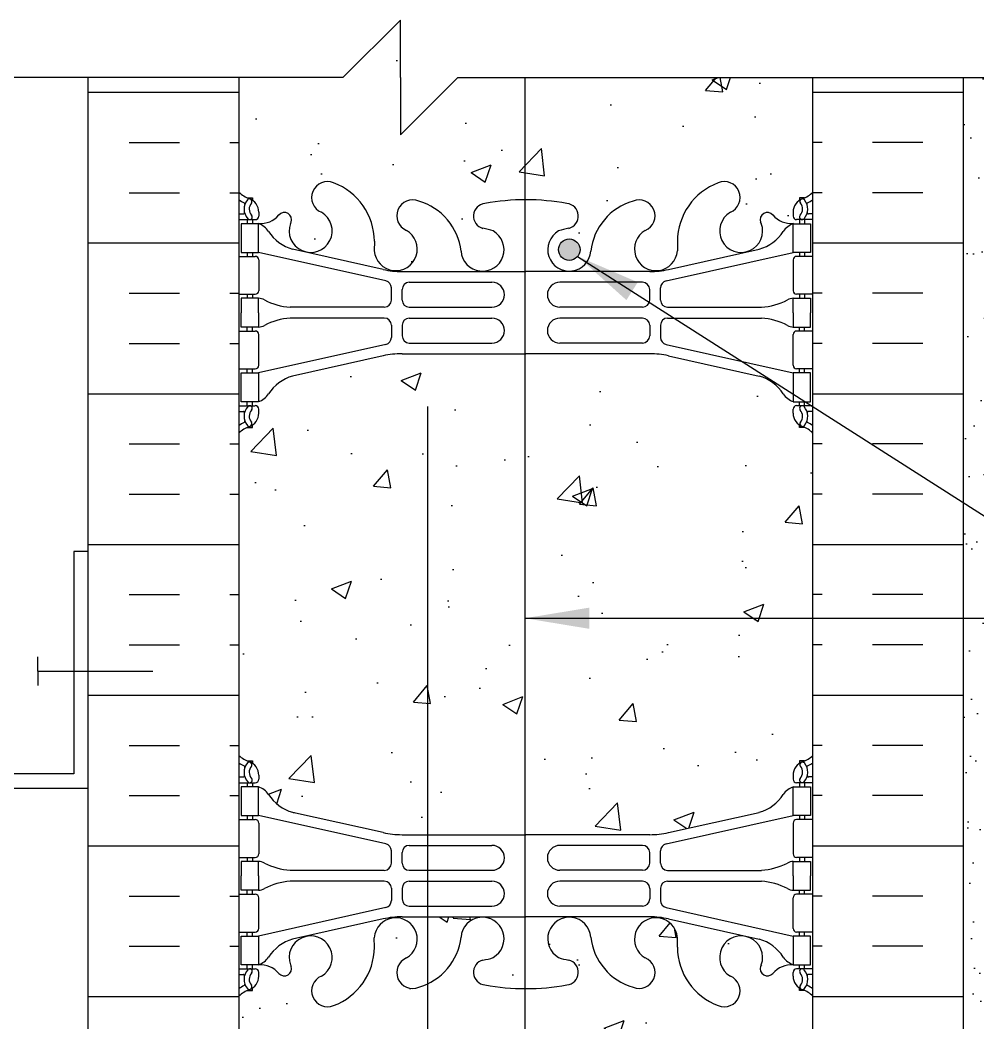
# Model space of a CAD drawing. Header units: inches. Extents: x 94.9 to 180.3, y -51.5 to 24.4.
# Drawn here: x 146.09 to 162.78, y 6.94 to 24.4 of the extents above; entities that cross this region are included whole.
import ezdxf

# ---------------------------------------------------------------- set-up
doc = ezdxf.new("R2010")
doc.units = ezdxf.units.IN
doc.header["$LTSCALE"] = 0.5
doc.header["$MEASUREMENT"] = 0
for name, color, linetype in [('HATCH', 12, 'Continuous'), ('line25', 2, 'Continuous'), ('LINE3', 3, 'Continuous'), ('LINE50', 5, 'Continuous'), ('LINE9', 9, 'Continuous'), ('TEXT', 4, 'Continuous'), ('Web_Edge', 9, 'Continuous')]:
    doc.layers.add(name, color=color, linetype=linetype)
doc.styles.add('DIM', font='romans.shx', dxfattribs={"width": 0.7})
doc.dimstyles.new('ext_12', dxfattribs={"dimscale": 12, "dimtxt": 0.09375, "dimasz": 0.09375, "dimexe": 0.09375, "dimexo": 0.0625, "dimgap": 0.0625, "dimtad": 1, "dimdec": 1, "dimzin": 3, "dimdsep": 46, "dimlunit": 4, "dimtxsty": 'DIM', "dimcen": 0.09, "dimdle": 0.09375, "dimclrt": 4, "dimadec": 0, "dimazin": 0, "dimtfac": 1, "dimtdec": 1, "dimtmove": 2, "dimatfit": 3, "dimfxl": 1, "dimfrac": 2, "dimtolj": 1, "dimtzin": 0, "dimarcsym": 0})

msp = doc.modelspace()

# ---------------------------------------------------------------- hatches: boundary and pattern name
at = {"layer": 'HATCH'}
h = msp.add_hatch(dxfattribs=at)
h.set_pattern_fill('AR-CONC', color=256, scale=0.5)
h.paths.add_polyline_path([(154.887, 23.404), (153.717, 23.404), (152.717, 22.404), (152.717, 23.404), (152.717, 24.404), (151.717, 23.404), (149.904, 23.404), (149.904, 21.404, 0.088416), (150.05, 21.306), (150.14, 21.306), (150.14, 21.265, -0.249069), (150.25, 21.057), (150.25, 20.99, -0.414214), (150.188, 20.927), (150.14, 20.927), (150.14, 20.857), (150.245, 20.857, 0.231736), (150.603, 21.008, -0.8344), (150.815, 20.883), (150.803, 20.862, 2.155404), (151.341, 21.056, -1), (151.555, 21.567, -0.311223), (152.264, 20.551), (152.263, 20.386, 1.661382), (152.825, 20.739, -1), (153.038, 21.25, -0.30095), (153.774, 20.378, 1.661382), (154.335, 20.73, 0.055617), (154.156, 20.776, -0.843243), (154.191, 21.208, -0.046405), (154.887, 21.273)])
h.paths.add_polyline_path([(159.904, 23.404), (154.887, 23.404), (154.887, 21.273, -0.048684), (155.618, 21.208, -0.843243), (155.652, 20.776, 0.055617), (155.473, 20.73, 1.661382), (156.034, 20.378, -0.30095), (156.771, 21.25, -1), (156.984, 20.739, 1.661382), (157.545, 20.386), (157.545, 20.551, -0.311223), (158.254, 21.567, -1), (158.467, 21.056, 2.155404), (159.006, 20.862), (158.994, 20.883, -0.834375), (159.206, 21.008, 0.23174), (159.563, 20.857), (159.668, 20.857), (159.668, 20.927), (159.621, 20.927, -0.414214), (159.558, 20.99), (159.558, 21.057, -0.249069), (159.668, 21.265), (159.668, 21.306), (159.758, 21.306, 0.08841), (159.904, 21.404)])
h.paths.add_polyline_path([(155.848, 20.405, -1), (155.473, 20.405, -1)], flags=16)
h.paths.add_polyline_path([(154.887, 18.592), (152.746, 18.592, 0.054974), (152.42, 18.556), (150.839, 18.203, 0.180914), (150.421, 17.891, -0.155529), (150.245, 17.757), (150.14, 17.757), (150.14, 17.687), (150.188, 17.687, -0.414214), (150.25, 17.625), (150.25, 17.557, -0.249069), (150.14, 17.35), (150.14, 17.309), (150.05, 17.309, 0.088416), (149.904, 17.211), (149.904, 11.596, 0.088416), (150.05, 11.499), (150.14, 11.499), (150.14, 11.457, -0.249069), (150.25, 11.25), (150.25, 11.182, -0.414214), (150.188, 11.12), (150.14, 11.12), (150.14, 11.05), (150.245, 11.05, -0.155529), (150.421, 10.916, 0.180914), (150.839, 10.604), (152.42, 10.251, 0.054974), (152.746, 10.215), (154.887, 10.215)])
h.paths.add_polyline_path([(159.904, 17.211, 0.08841), (159.758, 17.309), (159.668, 17.309), (159.668, 17.35, -0.249069), (159.558, 17.557), (159.558, 17.625, -0.414214), (159.621, 17.687), (159.668, 17.687), (159.668, 17.757), (159.563, 17.757, -0.155529), (159.388, 17.891, 0.180914), (158.97, 18.203), (157.389, 18.556, 0.054974), (157.062, 18.592), (154.887, 18.592), (154.887, 10.215), (154.904, 10.215), (157.062, 10.215, 0.054974), (157.389, 10.251), (158.97, 10.604, 0.180914), (159.388, 10.916, -0.155529), (159.563, 11.05), (159.668, 11.05), (159.668, 11.12), (159.621, 11.12, -0.414214), (159.558, 11.182), (159.558, 11.25, -0.249069), (159.668, 11.457), (159.668, 11.499), (159.758, 11.499, 0.08841), (159.904, 11.596)])
h.paths.add_polyline_path([(153.195, 7.618, -0.040807), (153.038, 7.557, -1), (152.825, 8.068, 1.661382), (152.263, 8.421), (152.264, 8.256, -0.311223), (151.555, 7.24, -1), (151.341, 7.751, 2.155404), (150.803, 7.946), (150.815, 7.924, -0.834375), (150.603, 7.799, 0.23174), (150.245, 7.95), (150.14, 7.95), (150.14, 7.88), (150.188, 7.88, -0.414214), (150.25, 7.817), (150.25, 7.75, -0.249069), (150.14, 7.543), (150.14, 7.501), (150.05, 7.501, 0.088416), (149.904, 7.404), (149.904, 5.404), (149.904, 3.404, 0.088416), (150.05, 3.306), (150.14, 3.306), (150.14, 3.265, -0.249069), (150.25, 3.057), (150.25, 2.99, -0.414214), (150.188, 2.927), (150.14, 2.927), (150.14, 2.857), (150.245, 2.857, 0.231736), (150.603, 3.008, -0.8344), (150.815, 2.883), (150.803, 2.862, 2.155404), (151.341, 3.056, -1), (151.555, 3.567, -0.311223), (152.264, 2.551), (152.263, 2.386, 1.661382), (152.825, 2.739, -1), (153.038, 3.25, -0.040807), (153.195, 3.19)])
h.paths.add_polyline_path([(154.887, 7.534, -0.046405), (154.191, 7.599, -0.843243), (154.156, 8.031, 0.055617), (154.335, 8.077, 1.661382), (153.774, 8.43, -0.256987), (153.195, 7.618), (153.195, 3.19, -0.256987), (153.774, 2.378, 1.661382), (154.335, 2.73, 0.055617), (154.156, 2.776, -0.843243), (154.191, 3.208, -0.046405), (154.887, 3.273)])
h.paths.add_polyline_path([(154.336, 2.405, -1), (153.961, 2.405, -1)], flags=16)
h.paths.add_polyline_path([(159.904, 7.404, 0.08841), (159.758, 7.501), (159.668, 7.501), (159.668, 7.543, -0.249069), (159.558, 7.75), (159.558, 7.817, -0.414214), (159.621, 7.88), (159.668, 7.88), (159.668, 7.95), (159.563, 7.95, 0.231736), (159.206, 7.799, -0.8344), (158.994, 7.924), (159.006, 7.946, 2.155404), (158.467, 7.751, -1), (158.254, 7.24, -0.311223), (157.545, 8.256), (157.545, 8.421, 1.661382), (156.984, 8.068, -1), (156.771, 7.557, -0.30095), (156.034, 8.43, 0.392677), (155.66, 8.777), (154.904, 8.784), (153.195, 8.784), (153.195, 2.023), (154.904, 2.023), (155.66, 2.03, 0.392677), (156.034, 2.378, -0.30095), (156.771, 3.25, -1), (156.984, 2.739, 1.661382), (157.545, 2.386), (157.545, 2.551, -0.311223), (158.254, 3.567, -1), (158.467, 3.056, 2.155404), (159.006, 2.862), (158.994, 2.883, -0.834375), (159.206, 3.008, 0.23174), (159.563, 2.857), (159.668, 2.857), (159.668, 2.927), (159.621, 2.927, -0.414214), (159.558, 2.99), (159.558, 3.057, -0.249069), (159.668, 3.265), (159.668, 3.306), (159.758, 3.306, 0.08841), (159.904, 3.404), (159.904, 5.404)])
h.paths.add_polyline_path([(153.195, 0.592), (152.746, 0.592, 0.054974), (152.42, 0.556), (150.839, 0.203, 0.180914), (150.421, -0.109, -0.155529), (150.245, -0.243), (150.14, -0.243), (150.14, -0.313), (150.188, -0.313, -0.414214), (150.25, -0.375), (150.25, -0.443, -0.249069), (150.14, -0.65), (150.14, -0.691), (150.05, -0.691, 0.088416), (149.904, -0.789), (149.904, -2.731, -0.520567), (150.135, -2.731, -0.520567), (150.256, -2.731, -0.520567), (150.439, -2.731, -0.520567), (150.544, -2.731, -0.520567), (150.754, -2.731, -0.520567), (150.88, -2.731, -0.520567), (151.006, -2.731, -0.520567), (151.216, -2.731, -0.520567), (151.426, -2.731, -0.520567), (151.546, -2.731, -0.520567), (151.772, -2.731, -0.520567), (151.866, -2.731, -0.520567), (152.055, -2.731, -0.520567), (152.333, -2.731, -0.520567), (152.543, -2.731, -0.520567), (152.743, -2.731, -0.520567), (152.989, -2.731, -0.520567), (153.099, -2.731, -0.163875), (153.195, -2.66)])
h.paths.add_polyline_path([(154.887, 0.592), (153.195, 0.592), (153.195, -2.66, -0.328655), (153.406, -2.731, -0.520567), (153.511, -2.731, -0.520567), (153.626, -2.731, -0.520567), (153.747, -2.731, -0.520567), (153.836, -2.731, -0.520567), (153.951, -2.731, -0.520567), (154.13, -2.731, -0.520567), (154.277, -2.731, -0.520567), (154.429, -2.731, -0.520567), (154.586, -2.731, -0.520567), (154.686, -2.731, -0.520567), (154.864, -2.731, -0.063661), (154.887, -2.706)])
h.paths.add_polyline_path([(159.904, -0.789, 0.08841), (159.758, -0.691), (159.668, -0.691), (159.668, -0.65, -0.249069), (159.558, -0.443), (159.558, -0.375, -0.414214), (159.621, -0.313), (159.668, -0.313), (159.668, -0.243), (159.563, -0.243, -0.155529), (159.388, -0.109, 0.180914), (158.97, 0.203), (157.389, 0.556, 0.054974), (157.062, 0.592), (154.887, 0.592), (154.887, -2.706, -0.44225), (155.085, -2.731, -0.520567), (155.279, -2.731, -0.520567), (155.483, -2.731, -0.520567), (155.583, -2.689, -0.520567), (155.714, -2.689, -0.520567), (155.803, -2.689, -0.520567), (155.886, -2.689, -0.520567), (156.117, -2.689, -0.520567), (156.238, -2.689, -0.520567), (156.421, -2.689, -0.520567), (156.526, -2.689, -0.520567), (156.736, -2.689, -0.520567), (156.862, -2.689, -0.520567), (156.988, -2.689, -0.520567), (157.198, -2.689, -0.520567), (157.408, -2.689, -0.520567), (157.528, -2.689, -0.520567), (157.754, -2.689, -0.520567), (157.848, -2.689, -0.520567), (158.037, -2.689, -0.520567), (158.315, -2.689, -0.520567), (158.525, -2.689, -0.520567), (158.725, -2.689, -0.520567), (158.971, -2.689, -0.520567), (159.081, -2.689, -0.520567), (159.388, -2.689, -0.520567), (159.493, -2.689, -0.520567), (159.608, -2.689, -0.520567), (159.729, -2.689, -0.520567), (159.818, -2.689, -0.359631), (159.904, -2.665)])
h.paths.add_polyline_path([(159.904, -2.665, 0.359631), (159.818, -2.689, 0.520567), (159.729, -2.689, 0.520567), (159.608, -2.689, 0.520567), (159.493, -2.689, 0.520567), (159.388, -2.689, 0.520567), (159.081, -2.689, 0.520567), (158.971, -2.689, 0.520567), (158.725, -2.689, 0.520567), (158.525, -2.689, 0.520567), (158.315, -2.689, 0.520567), (158.037, -2.689, 0.520567), (157.848, -2.689, 0.520567), (157.754, -2.689, 0.520567), (157.528, -2.689, 0.520567), (157.408, -2.689, 0.520567), (157.198, -2.689, 0.520567), (156.988, -2.689, 0.520567), (156.862, -2.689, 0.520567), (156.736, -2.689, 0.520567), (156.526, -2.689, 0.520567), (156.421, -2.689, 0.520567), (156.238, -2.689, 0.520567), (156.117, -2.689, 0.520567), (155.886, -2.689, 0.520567), (155.803, -2.689, 0.520567), (155.714, -2.689, 0.520567), (155.583, -2.689, 0.520567), (155.483, -2.731, 0.520567), (155.279, -2.731, 0.520567), (155.085, -2.731, 0.44225), (154.887, -2.706, 0.063661), (154.864, -2.731, 0.520567), (154.686, -2.731, 0.520567), (154.586, -2.731, 0.520567), (154.429, -2.731, 0.520567), (154.277, -2.731, 0.520567), (154.13, -2.731, 0.520567), (153.951, -2.731, 0.520567), (153.836, -2.731, 0.520567), (153.747, -2.731, 0.520567), (153.626, -2.731, 0.520567), (153.511, -2.731, 0.520567), (153.406, -2.731, 0.328655), (153.195, -2.66), (153.195, -2.736), (153.195, -7.785), (154.904, -7.785), (157.062, -7.785, 0.054974), (157.389, -7.749), (158.97, -7.396, 0.180914), (159.388, -7.084, -0.155529), (159.563, -6.95), (159.668, -6.95), (159.668, -6.88), (159.621, -6.88, -0.414214), (159.558, -6.818), (159.558, -6.75, -0.249069), (159.668, -6.543), (159.668, -6.501), (159.758, -6.501, 0.08841), (159.904, -6.404)])
h.paths.add_polyline_path([(153.195, -2.736), (153.195, -2.66, 0.163875), (153.099, -2.731, 0.520567), (152.989, -2.731, 0.520567), (152.743, -2.731, 0.520567), (152.543, -2.731, 0.520567), (152.333, -2.731, 0.520567), (152.055, -2.731, 0.520567), (151.866, -2.731, 0.520567), (151.772, -2.731, 0.520567), (151.546, -2.731, 0.520567), (151.426, -2.731, 0.520567), (151.216, -2.731, 0.520567), (151.006, -2.731, 0.520567), (150.88, -2.731, 0.520567), (150.754, -2.731, 0.520567), (150.544, -2.731, 0.520567), (150.439, -2.731, 0.520567), (150.256, -2.731, 0.520567), (150.135, -2.731, 0.520567), (149.904, -2.731), (149.904, -6.404, 0.088416), (150.05, -6.501), (150.14, -6.501), (150.14, -6.543, -0.249069), (150.25, -6.75), (150.25, -6.818, -0.414214), (150.188, -6.88), (150.14, -6.88), (150.14, -6.95), (150.245, -6.95, -0.155529), (150.421, -7.084, 0.180914), (150.839, -7.396), (152.42, -7.749, 0.054974), (152.746, -7.785), (153.195, -7.785)])
h.paths.add_polyline_path([(153.195, -10.382, -0.040807), (153.038, -10.443, -1), (152.825, -9.932, 1.661382), (152.263, -9.579), (152.264, -9.744, -0.311223), (151.555, -10.76, -1), (151.341, -10.249, 2.155404), (150.803, -10.054), (150.815, -10.076, -0.834375), (150.603, -10.201, 0.23174), (150.245, -10.05), (150.14, -10.05), (150.14, -10.12), (150.188, -10.12, -0.414214), (150.25, -10.183), (150.25, -10.25, -0.249069), (150.14, -10.457), (150.14, -10.499), (150.05, -10.499, 0.088416), (149.904, -10.596), (149.904, -12.596), (149.904, -13.356), (149.989, -13.095, -0.6), (150.089, -13.095), (150.138, -13.245), (150.264, -13.245, -0.414214), (150.314, -13.295), (150.314, -13.325), (150.414, -13.325), (150.414, -14.302), (151.442, -14.471, -0.02739), (151.472, -14.476), (153.195, -14.759)])
h.paths.add_polyline_path([(156.444, -10.28, -0.206634), (156.034, -9.57, 1.661382), (155.473, -9.923, 0.055617), (155.652, -9.969, -0.843243), (155.618, -10.401, -0.047544), (154.904, -10.466, -0.047544), (154.191, -10.401, -0.843243), (154.156, -9.969, 0.055617), (154.335, -9.923, 1.661382), (153.774, -9.57, -0.256987), (153.195, -10.382), (153.195, -14.759), (154.036, -14.898, -0.14917), (154.155, -14.849, -0.049932), (154.904, -14.785, -0.049932), (155.654, -14.849, -0.569775), (155.817, -15.191), (156.217, -15.257, -0.175857), (156.77, -14.819), (156.444, -14.493)])
h.paths.add_polyline_path([(157.444, -10.846), (157.694, -10.596), (157.962, -10.596, -0.228816), (157.545, -9.744), (157.545, -9.596), (157.382, -9.596), (157.194, -9.409), (157.194, -9.232, 0.79262), (156.984, -9.932, -1), (156.771, -10.443, -0.088795), (156.444, -10.28), (156.444, -14.493), (156.77, -14.819, -0.009126), (156.806, -14.808, -0.27331), (157.086, -14.846), (157.194, -14.846), (157.194, -14.284), (157.382, -14.096), (157.632, -14.096), (157.819, -14.284), (157.819, -14.832, -0.118445), (158.222, -14.519), (158.222, -13.096), (157.694, -13.096), (157.444, -12.846)])
h.paths.add_polyline_path([(158.222, -10.747, -0.069084), (157.962, -10.596), (157.694, -10.596), (157.444, -10.846), (157.444, -12.846), (157.694, -13.096), (158.222, -13.096)], flags=17)
h.paths.add_polyline_path([(158.944, -10.846), (158.694, -10.596), (158.622, -10.596, -0.431014), (158.254, -10.76, -0.007803), (158.222, -10.747), (158.222, -13.096), (158.694, -13.096), (158.944, -12.846)], flags=17)
h.paths.add_polyline_path([(159.904, -10.596, 0.08841), (159.758, -10.499), (159.668, -10.499), (159.668, -10.457, -0.249069), (159.558, -10.25), (159.558, -10.183, -0.414214), (159.621, -10.12), (159.668, -10.12), (159.668, -10.05), (159.563, -10.05, 0.231736), (159.206, -10.201, -0.8344), (158.994, -10.076), (159.006, -10.054, 0.369887), (158.837, -9.596), (158.632, -9.596), (158.59, -9.554, 0.701264), (158.467, -10.249, -0.39761), (158.622, -10.596), (158.694, -10.596), (158.944, -10.846), (158.944, -12.846), (158.694, -13.096), (158.222, -13.096), (158.222, -14.519, -0.016782), (158.29, -14.491, -0.14339), (158.444, -14.473), (158.444, -14.284), (158.632, -14.096), (158.882, -14.096), (159.069, -14.284), (159.069, -14.846), (159.394, -14.846), (159.394, -13.325), (159.494, -13.325), (159.494, -13.295, -0.414214), (159.544, -13.245), (159.67, -13.245), (159.719, -13.095, -0.6), (159.819, -13.095), (159.904, -13.356)])
h.paths.add_polyline_path([(159.242, -15.049, 0.10894), (159.394, -15.162), (159.394, -14.846), (159.069, -14.846), (159.069, -14.284), (158.882, -14.096), (158.632, -14.096), (158.444, -14.284), (158.444, -14.473, -0.749185), (158.503, -15.002, 2.155404), (159.042, -15.196), (159.03, -15.175, -0.834375)])
h.paths.add_polyline_path([(157.819, -14.832), (157.819, -14.284), (157.632, -14.096), (157.382, -14.096), (157.194, -14.284), (157.194, -14.846), (157.086, -14.846, -0.570709), (157.02, -15.319, 0.063994), (156.944, -15.377), (157.187, -15.417, -0.069484), (157.581, -15.547), (157.581, -15.507, -0.168616)])
h.paths.add_polyline_path([(157.581, -15.672), (157.581, -15.547, 0.069484), (157.187, -15.417), (156.944, -15.377, 1.443877)])
h.paths.add_polyline_path([(157.02, -15.644, -1), (157.395, -15.644, -1)], flags=16)
h.paths.add_polyline_path([(156.217, -15.257), (155.817, -15.191, -0.184719), (155.688, -15.282, 0.055617), (155.509, -15.327, 1.661382), (156.07, -15.68, -0.10956)])
h.paths.add_polyline_path([(154.299, -15.327, 0.055617), (154.12, -15.282, -0.616523), (154.036, -14.898), (153.195, -14.759), (153.195, -14.886, -0.246617), (153.738, -15.68, 1.661382)])
h.paths.add_polyline_path([(153.002, -14.808, -0.050579), (153.195, -14.886), (153.195, -14.759), (151.472, -14.476, -0.0445), (151.519, -14.491, -0.311223), (152.228, -15.507), (152.227, -15.672, 1.661382), (152.789, -15.319, -1)])
h.paths.add_polyline_path([(151.442, -14.471), (150.414, -14.302), (150.414, -15.162, 0.108933), (150.567, -15.049, -0.8344), (150.779, -15.175), (150.767, -15.196, 2.155404), (151.305, -15.002, -0.865711)])
h.paths.add_polyline_path([(158.222, -19.775), (150.575, -19.775, 0.268156), (150.414, -19.923), (150.414, -21.284), (150.534, -21.484), (150.534, -21.596), (150.534, -21.709), (150.414, -21.909), (150.414, -23.27, 0.268156), (150.575, -23.418), (158.222, -23.418)])
h.paths.add_polyline_path([(159.394, -21.909), (159.274, -21.709), (159.274, -21.596), (159.274, -21.484), (159.394, -21.284), (159.394, -19.923, 0.268138), (159.233, -19.775), (158.222, -19.775), (158.222, -23.418), (159.233, -23.418, 0.268138), (159.394, -23.27)])
h.paths.add_polyline_path([(158.222, -28.674, -0.292911), (157.581, -27.686), (157.581, -27.521, 1.661382), (157.02, -27.874, -1), (156.806, -28.385, -0.30095), (156.07, -27.513, 1.661382), (155.509, -27.866, 0.055617), (155.688, -27.911, -0.843243), (155.654, -28.343, -0.049932), (154.904, -28.408, -0.049932), (154.155, -28.343, -0.843243), (154.12, -27.911, 0.055617), (154.299, -27.866, 1.661382), (153.738, -27.513, -0.30095), (153.002, -28.385, -1), (152.789, -27.874, 1.661382), (152.227, -27.521), (152.228, -27.686, -0.311223), (151.519, -28.702, -1), (151.305, -28.191, 2.155404), (150.767, -27.997), (150.779, -28.018, -0.834375), (150.567, -28.144, 0.108938), (150.414, -28.03), (150.414, -29.868), (150.314, -29.868), (150.314, -29.898, -0.414214), (150.264, -29.948), (150.138, -29.948), (150.089, -30.098, -0.6), (149.989, -30.098), (149.904, -29.837), (149.904, -30.596), (154.186, -30.596), (155.186, -29.596), (155.186, -30.596), (155.186, -31.596), (156.186, -30.596), (158.222, -30.596)])
h.paths.add_polyline_path([(159.394, -28.03, 0.108935), (159.242, -28.144, -0.8344), (159.03, -28.018), (159.042, -27.997, 2.155404), (158.503, -28.191, -1), (158.29, -28.702, -0.016782), (158.222, -28.674), (158.222, -30.596), (159.904, -30.596), (159.904, -29.837), (159.819, -30.098, -0.6), (159.719, -30.098), (159.67, -29.948), (159.544, -29.948, -0.414214), (159.494, -29.898), (159.494, -29.868), (159.394, -29.868)])
h = msp.add_hatch(dxfattribs=at)
h.set_pattern_fill('INSUL', color=256, scale=7, style=0)
h.set_pattern_definition([(0, (-2776.2572, -391.606), (0, 2.625), []), (0, (-2776.2572, -390.731), (0, 2.625), [0.875, -0.875]), (0, (-2776.2572, -389.856), (0, 2.625), [0.875, -0.875])])
h.paths.add_polyline_path([(147.279, 5.404), (147.717, 5.404), (147.717, 5.904), (149.217, 5.904), (149.217, 5.404), (149.904, 5.404), (149.904, 23.404), (149.217, 23.404), (149.217, 23.904), (147.717, 23.904), (147.717, 23.404), (147.279, 23.404)])
h = msp.add_hatch(dxfattribs=at)
h.set_pattern_fill('INSUL', color=256, scale=7, style=0)
h.set_pattern_definition([(180, (3086.066, -391.606), (0, 2.625), []), (180, (3086.066, -390.731), (0, 2.625), [0.875, -0.875]), (180, (3086.066, -389.856), (0, 2.625), [0.875, -0.875])])
h.paths.add_polyline_path([(162.529, 5.404), (162.092, 5.404), (162.092, 5.904), (160.592, 5.904), (160.592, 5.404), (159.904, 5.404), (159.904, 23.404), (160.592, 23.404), (160.592, 23.904), (162.092, 23.904), (162.092, 23.404), (162.529, 23.404)])
h = msp.add_hatch(dxfattribs=at)
h.set_pattern_fill('AR-SAND', color=256, scale=0.5, style=0)
h.set_pattern_definition([(37.5, (140.10294, -43.4712), (-0.031497, 0.963412), [0, -0.76, 0, -0.85, 0, -0.8125]), (7.5, (140.103, -43.4712), (0.884888, 1.411073), [0, -0.41, 0, -0.685, 0, -0.2625]), (327.5, (139.48794, -43.4712), (1.557071, 0.00283), [0, -0.25, 0, -0.9, 0, -1.175]), (317.5, (139.488, -43.4712), (1.503063, 0.438838), [0, -0.125, 0, -0.59, 0, -0.675])])
h.paths.add_polyline_path([(163.029, 23.404), (162.529, 23.404), (162.529, 5.404), (162.517, -5.846), (163.029, -5.846)])
at = {"layer": 'LINE3'}
msp.add_hatch(color=256, dxfattribs=at).paths.add_polyline_path([(155.473, 20.405, 1), (155.848, 20.405, 1)])

# ---------------------------------------------------------------- linework, layer by layer
at = {"layer": 'line25'}
for p, q in [((149.904, 23.404), (149.904, 5.404)), ((159.904, 5.404), (159.904, 23.404))]:
    msp.add_line(p, q, dxfattribs=at)
at = {"layer": 'LINE3'}
for p, q in [((154.887, 23.392), (154.887, -2.706)), ((153.195, -2.736), (153.195, 17.673))]:
    msp.add_line(p, q, dxfattribs=at)
msp.add_circle((155.66, 20.405), 0.188, dxfattribs=at)
at = {"layer": 'LINE50'}
for p, q in [((147.279, 5.404), (147.279, 23.404)), ((162.529, 5.404), (162.529, 23.404))]:
    msp.add_line(p, q, dxfattribs=at)
at = {"layer": 'LINE9'}
for p, q in [((152.717, 24.404), (151.717, 23.404)), ((152.717, 23.404), (152.717, 24.404)), ((151.717, 23.404), (141.414, 23.404)), ((147.279, 23.404), (146.279, 23.404)), ((152.717, 22.404), (153.717, 23.404)), ((152.717, 23.404), (152.717, 22.404)), ((153.717, 23.404), (164.004, 23.404)), ((146.404, 13.061), (146.404, 13.311)), ((146.404, 13.061), (148.404, 13.061)), ((146.404, 13.061), (146.404, 12.811))]:
    msp.add_line(p, q, dxfattribs=at)
msp.add_lwpolyline([(147.279, 15.149), (147.029, 15.149), (147.029, 11.274), (144.279, 11.274), (144.279, 11.024), (147.279, 11.024)], close=True, dxfattribs=at)
at = {"layer": 'TEXT'}
msp.add_lwpolyline([(148.928, 21.382, 0, 0.36, 0), (147.848, 21.382, 0, 0, 0), (141.003, 21.382, 0, 0, 0)], format="xyseb", dxfattribs=at)
at = {"layer": 'Web_Edge'}
for p, q in [((150.05, 21.306), (150.14, 21.306)), ((150.14, 21.306), (150.14, 21.265)), ((159.758, 21.306), (159.668, 21.306)), ((159.668, 21.306), (159.668, 21.265)), ((149.904, 21.027), (149.982, 21.027)), ((150.25, 21.057), (150.25, 20.99)), ((159.558, 21.057), (159.558, 20.99)), ((159.904, 21.027), (159.826, 21.027)), ((149.904, 20.927), (150.188, 20.927)), ((150.05, 20.927), (150.05, 20.857)), ((150.14, 20.927), (150.14, 20.857)), ((150.803, 20.862), (150.815, 20.883)), ((159.006, 20.862), (158.994, 20.883)), ((159.904, 20.927), (159.621, 20.927)), ((159.668, 20.927), (159.668, 20.857)), ((159.758, 20.927), (159.758, 20.857)), ((152.264, 20.551), (152.263, 20.386)), ((157.545, 20.551), (157.545, 20.386)), ((149.904, 20.287), (150.188, 20.287)), ((150.05, 20.357), (150.05, 20.287)), ((150.14, 20.357), (150.14, 20.287)), ((152.463, 19.861), (150.245, 20.357)), ((152.42, 20.059), (150.839, 20.412)), ((157.346, 19.861), (159.563, 20.357)), ((157.389, 20.059), (158.97, 20.412)), ((159.904, 20.287), (159.621, 20.287)), ((159.668, 20.357), (159.668, 20.287)), ((159.758, 20.357), (159.758, 20.287)), ((150.25, 20.225), (150.25, 19.69)), ((159.558, 20.225), (159.558, 19.69)), ((152.746, 20.023), (154.904, 20.023)), ((157.062, 20.023), (154.904, 20.023)), ((152.561, 19.527), (152.561, 19.739)), ((152.873, 19.836), (154.313, 19.836)), ((156.936, 19.836), (155.496, 19.836)), ((157.248, 19.527), (157.248, 19.739)), ((149.904, 19.627), (150.188, 19.627)), ((150.05, 19.627), (150.05, 19.557)), ((150.14, 19.627), (150.14, 19.557)), ((152.748, 19.527), (152.748, 19.711)), ((157.061, 19.527), (157.061, 19.711)), ((159.904, 19.627), (159.621, 19.627)), ((159.668, 19.627), (159.668, 19.557)), ((159.758, 19.627), (159.758, 19.557)), ((152.436, 19.402), (150.798, 19.402)), ((152.873, 19.402), (154.313, 19.402)), ((156.936, 19.402), (155.496, 19.402)), ((157.373, 19.402), (159.011, 19.402)), ((150.05, 18.987), (150.05, 19.057)), ((150.14, 18.987), (150.14, 19.057)), ((152.436, 19.213), (150.798, 19.213)), ((152.561, 19.088), (152.561, 18.876)), ((152.748, 19.087), (152.748, 18.903)), ((152.873, 19.212), (154.313, 19.212)), ((156.936, 19.212), (155.496, 19.212)), ((157.061, 19.087), (157.061, 18.903)), ((157.248, 19.088), (157.248, 18.876)), ((157.373, 19.213), (159.011, 19.213)), ((159.668, 18.987), (159.668, 19.057)), ((159.758, 18.987), (159.758, 19.057)), ((149.904, 18.987), (150.188, 18.987)), ((150.25, 18.39), (150.25, 18.925)), ((159.558, 18.39), (159.558, 18.925)), ((159.904, 18.987), (159.621, 18.987)), ((152.463, 18.754), (150.245, 18.257)), ((152.873, 18.778), (154.313, 18.778)), ((156.936, 18.778), (155.496, 18.778)), ((157.346, 18.754), (159.563, 18.257)), ((152.42, 18.556), (150.839, 18.203)), ((152.746, 18.592), (154.904, 18.592)), ((157.062, 18.592), (154.904, 18.592)), ((157.389, 18.556), (158.97, 18.203)), ((149.904, 18.327), (150.188, 18.327)), ((150.05, 18.257), (150.05, 18.327)), ((150.14, 18.257), (150.14, 18.327)), ((159.904, 18.327), (159.621, 18.327)), ((159.668, 18.257), (159.668, 18.327)), ((159.758, 18.257), (159.758, 18.327)), ((149.904, 17.687), (150.188, 17.687)), ((150.05, 17.687), (150.05, 17.757)), ((150.14, 17.687), (150.14, 17.757)), ((159.904, 17.687), (159.621, 17.687)), ((159.668, 17.687), (159.668, 17.757)), ((159.758, 17.687), (159.758, 17.757)), ((149.904, 17.587), (149.982, 17.587)), ((150.25, 17.557), (150.25, 17.625)), ((159.558, 17.557), (159.558, 17.625)), ((159.904, 17.587), (159.826, 17.587)), ((150.05, 17.309), (150.14, 17.309)), ((150.14, 17.309), (150.14, 17.35)), ((159.668, 17.309), (159.668, 17.35)), ((159.758, 17.309), (159.668, 17.309)), ((150.05, 11.499), (150.14, 11.499)), ((150.14, 11.499), (150.14, 11.457)), ((159.758, 11.499), (159.668, 11.499)), ((159.668, 11.499), (159.668, 11.457)), ((149.904, 11.22), (149.982, 11.22)), ((150.25, 11.25), (150.25, 11.182)), ((159.558, 11.25), (159.558, 11.182)), ((159.904, 11.22), (159.826, 11.22)), ((149.904, 11.12), (150.188, 11.12)), ((150.05, 11.12), (150.05, 11.05)), ((150.14, 11.12), (150.14, 11.05)), ((159.904, 11.12), (159.621, 11.12)), ((159.668, 11.12), (159.668, 11.05)), ((159.758, 11.12), (159.758, 11.05)), ((150.05, 10.55), (150.05, 10.48)), ((150.14, 10.55), (150.14, 10.48)), ((152.463, 10.053), (150.245, 10.55)), ((152.42, 10.251), (150.839, 10.604)), ((157.346, 10.053), (159.563, 10.55)), ((157.389, 10.251), (158.97, 10.604)), ((159.668, 10.55), (159.668, 10.48)), ((159.758, 10.55), (159.758, 10.48)), ((149.904, 10.48), (150.188, 10.48)), ((150.25, 10.417), (150.25, 9.882)), ((159.558, 10.417), (159.558, 9.882)), ((159.904, 10.48), (159.621, 10.48)), ((152.746, 10.215), (154.904, 10.215)), ((157.062, 10.215), (154.904, 10.215)), ((152.873, 10.029), (154.313, 10.029)), ((156.936, 10.029), (155.496, 10.029)), ((149.904, 9.82), (150.188, 9.82)), ((150.05, 9.82), (150.05, 9.75)), ((150.14, 9.82), (150.14, 9.75)), ((152.561, 9.719), (152.561, 9.931)), ((152.748, 9.72), (152.748, 9.904)), ((157.061, 9.72), (157.061, 9.904)), ((157.248, 9.719), (157.248, 9.931)), ((159.904, 9.82), (159.621, 9.82)), ((159.668, 9.82), (159.668, 9.75)), ((159.758, 9.82), (159.758, 9.75)), ((152.436, 9.594), (150.798, 9.594)), ((152.873, 9.595), (154.313, 9.595)), ((156.936, 9.595), (155.496, 9.595)), ((157.373, 9.594), (159.011, 9.594)), ((152.436, 9.406), (150.798, 9.406)), ((152.561, 9.281), (152.561, 9.068)), ((152.748, 9.28), (152.748, 9.096)), ((152.873, 9.405), (154.313, 9.405)), ((156.936, 9.405), (155.496, 9.405)), ((157.061, 9.28), (157.061, 9.096)), ((157.248, 9.281), (157.248, 9.068)), ((157.373, 9.406), (159.011, 9.406)), ((149.904, 9.18), (150.188, 9.18)), ((150.05, 9.18), (150.05, 9.25)), ((150.14, 9.18), (150.14, 9.25)), ((150.25, 8.582), (150.25, 9.117)), ((159.558, 8.582), (159.558, 9.117)), ((159.904, 9.18), (159.621, 9.18)), ((159.668, 9.18), (159.668, 9.25)), ((159.758, 9.18), (159.758, 9.25)), ((152.463, 8.946), (150.245, 8.45)), ((152.873, 8.971), (154.313, 8.971)), ((156.936, 8.971), (155.496, 8.971)), ((157.346, 8.946), (159.563, 8.45)), ((152.42, 8.748), (150.839, 8.395)), ((152.746, 8.784), (154.904, 8.784)), ((157.062, 8.784), (154.904, 8.784)), ((157.389, 8.748), (158.97, 8.395)), ((149.904, 8.52), (150.188, 8.52)), ((150.05, 8.45), (150.05, 8.52)), ((150.14, 8.45), (150.14, 8.52)), ((152.264, 8.256), (152.263, 8.421)), ((157.545, 8.256), (157.545, 8.421)), ((159.904, 8.52), (159.621, 8.52)), ((159.668, 8.45), (159.668, 8.52)), ((159.758, 8.45), (159.758, 8.52)), ((149.904, 7.88), (150.188, 7.88)), ((150.05, 7.88), (150.05, 7.95)), ((150.14, 7.88), (150.14, 7.95)), ((150.803, 7.946), (150.815, 7.924)), ((159.006, 7.946), (158.994, 7.924)), ((159.904, 7.88), (159.621, 7.88)), ((159.668, 7.88), (159.668, 7.95)), ((159.758, 7.88), (159.758, 7.95)), ((149.904, 7.78), (149.982, 7.78)), ((150.25, 7.75), (150.25, 7.817)), ((159.558, 7.75), (159.558, 7.817)), ((159.904, 7.78), (159.826, 7.78)), ((150.14, 7.501), (150.14, 7.543)), ((159.668, 7.501), (159.668, 7.543)), ((150.05, 7.501), (150.14, 7.501)), ((159.758, 7.501), (159.668, 7.501))]:
    msp.add_line(p, q, dxfattribs=at)
for points in [[(149.945, 20.357), (150.245, 20.357), (150.245, 20.857), (149.945, 20.857)], [(159.863, 20.357), (159.563, 20.357), (159.563, 20.857), (159.863, 20.857)], [(149.945, 18.257), (150.245, 18.257), (150.245, 17.757), (149.945, 17.757)], [(159.863, 18.257), (159.563, 18.257), (159.563, 17.757), (159.863, 17.757)], [(149.945, 10.55), (150.245, 10.55), (150.245, 11.05), (149.945, 11.05)], [(159.863, 10.55), (159.563, 10.55), (159.563, 11.05), (159.863, 11.05)], [(149.945, 8.45), (150.245, 8.45), (150.245, 7.95), (149.945, 7.95)], [(159.863, 8.45), (159.563, 8.45), (159.563, 7.95), (159.863, 7.95)]]:
    msp.add_lwpolyline(points, close=True, dxfattribs=at)
for points in [[(150.245, 19.307), (150.245, 19.557), (149.945, 19.557), (149.945, 19.307)], [(159.563, 19.307), (159.563, 19.557), (159.863, 19.557), (159.863, 19.307)], [(150.245, 19.307), (150.245, 19.057), (149.945, 19.057), (149.945, 19.307)], [(159.563, 19.307), (159.563, 19.057), (159.863, 19.057), (159.863, 19.307)], [(150.245, 9.5), (150.245, 9.75), (149.945, 9.75), (149.945, 9.5)], [(159.563, 9.5), (159.563, 9.75), (159.863, 9.75), (159.863, 9.5)], [(150.245, 9.5), (150.245, 9.25), (149.945, 9.25), (149.945, 9.5)], [(159.563, 9.5), (159.563, 9.25), (159.863, 9.25), (159.863, 9.5)]]:
    msp.add_lwpolyline(points, dxfattribs=at)
for centre, radius, start, end in [((151.448, 21.312), 0.277, 67.32, 247.32), ((151.172, 20.545), 1.092, 0.3332, 69.4825), ((158.636, 20.545), 1.092, 110.5175, 179.6668), ((158.36, 21.312), 0.277, 292.68, 112.68), ((150.25, 21.765), 0.5, 226.2109, 250.5288), ((159.558, 21.765), 0.5, 289.4712, 313.7878), ((150.25, 21.765), 0.6, 234.7832, 245.0748), ((150.244, 21.112), 0.25, 140.1145, 222.4609), ((149.988, 21.202), 0.021, 343.464, 63.9957), ((150.086, 21.243), 0.045, 321.448, 139.1879), ((150, 21.057), 0.25, 0, 70.5288), ((150.244, 21.112), 0.16, 140.0001, 222.4609), ((152.931, 20.994), 0.277, 67.32, 247.32), ((152.747, 20.258), 1.034, 6.6669, 73.6635), ((154.21, 20.989), 0.22, 95.1835, 255.7396), ((154.887, 17.496), 3.777, 89.7394, 100.6275), ((154.922, 17.496), 3.777, 79.3725, 90.2606), ((155.598, 20.989), 0.22, 284.2604, 84.8165), ((157.061, 20.258), 1.034, 106.3365, 173.3331), ((156.877, 20.994), 0.277, 292.68, 112.68), ((159.808, 21.057), 0.25, 109.4712, 180), ((159.722, 21.243), 0.045, 40.8121, 218.552), ((159.565, 21.112), 0.16, 317.5391, 39.9999), ((159.565, 21.112), 0.25, 317.5391, 39.8855), ((159.82, 21.202), 0.021, 116.0043, 196.536), ((159.558, 21.765), 0.6, 294.9252, 305.2168), ((149.982, 21.047), 0.0196, 269.4032, 15.4901), ((150.093, 20.974), 0.045, 222.4609, 42.4609), ((150.188, 20.99), 0.0625, 270, 0), ((150.27, 21.298), 0.441, 266.7976, 318.9873), ((150.697, 20.926), 0.125, 339.6243, 138.9873), ((151.154, 20.731), 0.375, 159.6243, 60.0685), ((158.654, 20.731), 0.375, 119.9315, 20.3757), ((159.111, 20.926), 0.125, 41.0127, 200.3757), ((159.539, 21.298), 0.441, 221.0127, 273.2024), ((159.621, 20.99), 0.0625, 180, 270), ((159.716, 20.974), 0.045, 137.5391, 317.5391), ((159.826, 21.047), 0.0196, 164.5099, 270.5968), ((150.123, 20.515), 0.364, 34.9775, 70.3387), ((159.686, 20.515), 0.364, 109.6613, 145.0225), ((151.046, 21.126), 0.743, 212.7919, 253.8107), ((152.637, 20.414), 0.375, 184.2448, 60.0685), ((154.148, 20.405), 0.375, 184.2448, 60.0685), ((154.042, 19.95), 0.834, 69.3729, 82.1063), ((155.66, 20.405), 0.375, 119.9315, 355.7552), ((155.767, 19.95), 0.834, 97.8937, 110.6271), ((157.171, 20.414), 0.375, 119.9315, 355.7552), ((158.763, 21.126), 0.743, 286.1893, 327.2081), ((150.188, 20.225), 0.0625, 0, 90), ((159.621, 20.225), 0.0625, 90, 180), ((152.746, 21.523), 1.5, 257.4135, 270), ((157.062, 21.523), 1.5, 270, 282.5865), ((152.436, 19.739), 0.125, 0, 77.3767), ((152.873, 19.711), 0.125, 90, 180), ((154.313, 19.619), 0.217, 270, 90), ((155.496, 19.619), 0.217, 90, 270), ((156.936, 19.711), 0.125, 0, 90), ((157.373, 19.739), 0.125, 102.6233, 180), ((150.188, 19.69), 0.0625, 270, 0), ((159.621, 19.69), 0.0625, 180, 270), ((150.241, 19.339), 0.219, 60.4937, 88.92), ((150.887, 20.568), 1.17, 242.6365, 265.6505), ((152.436, 19.527), 0.125, 270, 0), ((152.873, 19.527), 0.125, 180, 270), ((156.936, 19.527), 0.125, 270, 360), ((157.373, 19.527), 0.125, 180, 270), ((158.922, 20.568), 1.17, 274.3495, 297.3635), ((159.567, 19.339), 0.219, 91.08, 119.5063), ((150.241, 19.276), 0.219, 271.08, 299.5063), ((150.887, 18.046), 1.17, 94.3495, 117.3635), ((152.436, 19.088), 0.125, 0, 90), ((152.873, 19.087), 0.125, 90, 180), ((154.313, 18.995), 0.217, 270, 90), ((155.496, 18.995), 0.217, 90, 270), ((156.936, 19.087), 0.125, 0, 90), ((157.373, 19.088), 0.125, 90, 180), ((158.922, 18.046), 1.17, 62.6365, 85.6505), ((159.567, 19.276), 0.219, 240.4937, 268.92), ((150.188, 18.925), 0.0625, 0, 90), ((152.436, 18.876), 0.125, 282.6233, 0), ((152.873, 18.903), 0.125, 180, 270), ((156.936, 18.903), 0.125, 270, 0), ((157.373, 18.876), 0.125, 180, 257.3767), ((159.621, 18.925), 0.0625, 90, 180), ((152.746, 17.092), 1.5, 90, 102.5865), ((157.062, 17.092), 1.5, 77.4135, 90), ((150.188, 18.39), 0.0625, 270, 0), ((159.621, 18.39), 0.0625, 180, 270), ((151.046, 17.489), 0.743, 106.1893, 147.2081), ((158.763, 17.489), 0.743, 32.7919, 73.8107), ((150.123, 18.1), 0.364, 289.6613, 325.0225), ((159.686, 18.1), 0.364, 214.9775, 250.3387), ((150.244, 17.503), 0.25, 137.5391, 219.8855), ((150.093, 17.641), 0.045, 317.5391, 137.5391), ((150.188, 17.625), 0.0625, 360, 90), ((159.621, 17.625), 0.0625, 90, 180), ((159.716, 17.641), 0.045, 42.4609, 222.4609), ((159.565, 17.503), 0.25, 320.1145, 42.4609), ((149.982, 17.568), 0.0196, 344.5099, 90.5968), ((150.244, 17.503), 0.16, 137.5391, 219.9999), ((150, 17.557), 0.25, 289.4712, 360), ((159.808, 17.557), 0.25, 180, 250.5288), ((159.565, 17.503), 0.16, 320.0001, 42.4609), ((159.826, 17.568), 0.0196, 89.4032, 195.4901), ((150.25, 16.85), 0.6, 114.9252, 125.2168), ((150.25, 16.85), 0.5, 109.4712, 133.7891), ((149.988, 17.413), 0.021, 296.0043, 16.536), ((150.086, 17.372), 0.045, 220.8121, 38.552), ((159.722, 17.372), 0.045, 141.448, 319.1879), ((159.558, 16.85), 0.5, 46.2122, 70.5288), ((159.82, 17.413), 0.021, 163.464, 243.9957), ((159.558, 16.85), 0.6, 54.7842, 65.0748), ((150.25, 11.957), 0.5, 226.2109, 250.5288), ((159.558, 11.957), 0.5, 289.4712, 313.7878), ((150.25, 11.957), 0.6, 234.7832, 245.0748), ((150.244, 11.304), 0.25, 140.1145, 222.4609), ((149.988, 11.394), 0.021, 343.464, 63.9957), ((150.086, 11.435), 0.045, 321.448, 139.1879), ((150, 11.25), 0.25, 0, 70.5288), ((150.244, 11.304), 0.16, 140.0001, 222.4609), ((159.808, 11.25), 0.25, 109.4712, 180), ((159.722, 11.435), 0.045, 40.8121, 218.552), ((159.565, 11.304), 0.16, 317.5391, 39.9999), ((159.565, 11.304), 0.25, 317.5391, 39.8855), ((159.82, 11.394), 0.021, 116.0043, 196.536), ((159.558, 11.957), 0.6, 294.9252, 305.2158), ((149.982, 11.239), 0.0196, 269.4032, 15.4901), ((150.093, 11.166), 0.045, 222.4609, 42.4609), ((150.188, 11.182), 0.0625, 270, 0), ((159.621, 11.182), 0.0625, 180, 270), ((159.716, 11.166), 0.045, 137.5391, 317.5391), ((159.826, 11.239), 0.0196, 164.5099, 270.5968), ((150.123, 10.707), 0.364, 34.9775, 70.3387), ((159.686, 10.707), 0.364, 109.6613, 145.0225), ((151.046, 11.318), 0.743, 212.7919, 253.8107), ((158.763, 11.318), 0.743, 286.1893, 327.2081), ((150.188, 10.417), 0.0625, 0, 90), ((159.621, 10.417), 0.0625, 90, 180), ((152.746, 11.715), 1.5, 257.4135, 270), ((157.062, 11.715), 1.5, 270, 282.5865), ((152.436, 9.931), 0.125, 0, 77.3767), ((152.873, 9.904), 0.125, 90, 180), ((154.313, 9.812), 0.217, 270, 90), ((155.496, 9.812), 0.217, 90, 270), ((156.936, 9.904), 0.125, 0, 90), ((157.373, 9.931), 0.125, 102.6233, 180), ((150.188, 9.882), 0.0625, 270, 0), ((159.621, 9.882), 0.0625, 180, 270), ((150.241, 9.531), 0.219, 60.4937, 88.92), ((150.887, 10.761), 1.17, 242.6365, 265.6505), ((152.436, 9.719), 0.125, 270, 0), ((152.873, 9.72), 0.125, 180, 270), ((156.936, 9.72), 0.125, 270, 360), ((157.373, 9.719), 0.125, 180, 270), ((158.922, 10.761), 1.17, 274.3495, 297.3635), ((159.567, 9.531), 0.219, 91.08, 119.5063), ((150.241, 9.468), 0.219, 271.08, 299.5063), ((150.887, 8.239), 1.17, 94.3495, 117.3635), ((152.436, 9.281), 0.125, 0, 90), ((152.873, 9.28), 0.125, 90, 180), ((154.313, 9.188), 0.217, 270, 90), ((155.496, 9.188), 0.217, 90, 270), ((156.936, 9.28), 0.125, 0, 90), ((157.373, 9.281), 0.125, 90, 180), ((158.922, 8.239), 1.17, 62.6365, 85.6505), ((159.567, 9.468), 0.219, 240.4937, 268.92), ((150.188, 9.117), 0.0625, 0, 90), ((152.873, 9.096), 0.125, 180, 270), ((156.936, 9.096), 0.125, 270, 0), ((159.621, 9.117), 0.0625, 90, 180), ((152.436, 9.068), 0.125, 282.6233, 0), ((157.373, 9.068), 0.125, 180, 257.3767), ((152.637, 8.393), 0.375, 299.9315, 175.7552), ((152.746, 7.284), 1.5, 90, 102.5865), ((154.148, 8.402), 0.375, 299.9315, 175.7552), ((155.66, 8.402), 0.375, 4.2448, 240.0685), ((157.171, 8.393), 0.375, 4.2448, 240.0685), ((157.062, 7.284), 1.5, 77.4135, 90), ((150.188, 8.582), 0.0625, 270, 0), ((159.621, 8.582), 0.0625, 180, 270), ((151.046, 7.681), 0.743, 106.1893, 147.2081), ((151.154, 8.076), 0.375, 299.9315, 200.3757), ((152.747, 8.55), 1.034, 286.3365, 353.3331), ((157.061, 8.55), 1.034, 186.6669, 253.6635), ((158.654, 8.076), 0.375, 339.6243, 240.0685), ((158.763, 7.681), 0.743, 32.7919, 73.8107), ((151.172, 8.262), 1.092, 290.5175, 359.6668), ((158.636, 8.262), 1.092, 180.3332, 249.4825), ((150.123, 8.292), 0.364, 289.6613, 325.0225), ((152.931, 7.813), 0.277, 112.68, 292.68), ((154.042, 8.857), 0.834, 277.8937, 290.6271), ((155.767, 8.857), 0.834, 249.3729, 262.1063), ((156.877, 7.813), 0.277, 247.32, 67.32), ((159.686, 8.292), 0.364, 214.9775, 250.3387), ((150.244, 7.695), 0.25, 137.5391, 219.8855), ((150.093, 7.834), 0.045, 317.5391, 137.5391), ((150.188, 7.817), 0.0625, 360, 90), ((150.27, 7.509), 0.441, 41.0127, 93.2024), ((150.697, 7.881), 0.125, 221.0127, 20.3757), ((154.21, 7.818), 0.22, 104.2604, 264.8165), ((155.598, 7.818), 0.22, 275.1835, 75.7396), ((159.111, 7.881), 0.125, 159.6243, 318.9873), ((159.539, 7.509), 0.441, 86.7976, 138.9873), ((159.621, 7.817), 0.0625, 90, 180), ((159.716, 7.834), 0.045, 42.4609, 222.4609), ((159.565, 7.695), 0.25, 320.1145, 42.4609), ((149.982, 7.76), 0.0196, 344.5099, 90.5968), ((150.244, 7.695), 0.16, 137.5391, 219.9999), ((150, 7.75), 0.25, 289.4712, 360), ((151.448, 7.496), 0.277, 112.68, 292.68), ((158.36, 7.496), 0.277, 247.32, 67.32), ((159.808, 7.75), 0.25, 180, 250.5288), ((159.565, 7.695), 0.16, 320.0001, 42.4609), ((159.826, 7.76), 0.0196, 89.4032, 195.4901), ((150.25, 7.043), 0.6, 114.9252, 125.2168), ((150.25, 7.043), 0.5, 109.4712, 133.7891), ((149.988, 7.606), 0.021, 296.0043, 16.536), ((150.086, 7.564), 0.045, 220.8121, 38.552), ((154.887, 11.312), 3.777, 259.3725, 270.2606), ((154.922, 11.312), 3.777, 269.7394, 280.6275), ((159.722, 7.564), 0.045, 141.448, 319.1879), ((159.558, 7.043), 0.5, 46.2122, 70.5288), ((159.82, 7.606), 0.021, 163.464, 243.9957), ((159.558, 7.043), 0.6, 54.7832, 65.0748)]:
    msp.add_arc(centre, radius, start, end, dxfattribs=at)
for points in [[(152.748, 19.532), (152.748, 19.706)], [(157.061, 19.532), (157.061, 19.706)], [(152.748, 19.082), (152.748, 18.908)], [(157.061, 19.082), (157.061, 18.908)], [(152.748, 9.725), (152.748, 9.899)], [(157.061, 9.725), (157.061, 9.899)], [(152.748, 9.275), (152.748, 9.101)], [(157.061, 9.275), (157.061, 9.101)]]:
    msp.add_open_spline(points, degree=1, dxfattribs=at)

# ---------------------------------------------------------------- leaders
at = {"layer": 'TEXT'}
for points in [[(155.806, 20.287), (165.679, 13.985), (167.824, 13.985)], [(154.887, 13.985), (165.679, 13.985), (167.824, 13.985)]]:
    msp.add_leader(points, dimstyle='ext_12', override={"dimgap": 0.0625, "dimtad": 0}, dxfattribs=at)

doc.saveas('drawing.dxf')
